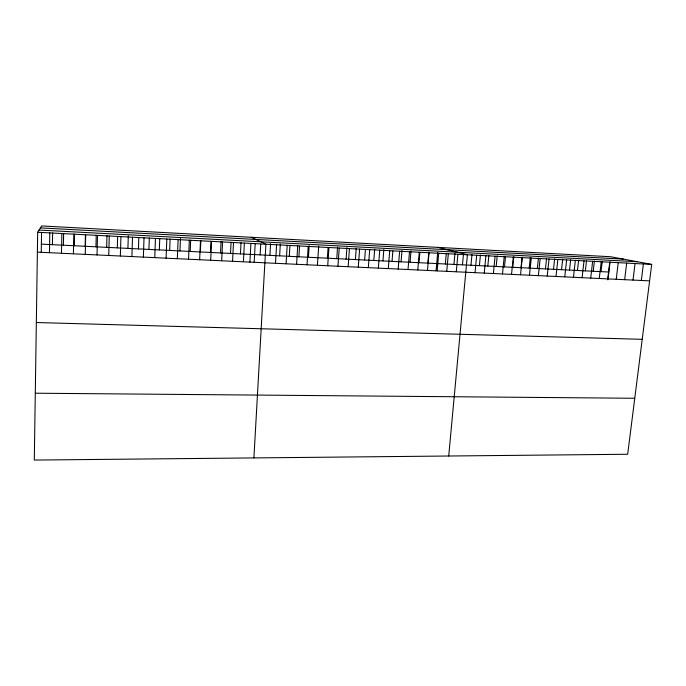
<?xml version="1.0" encoding="UTF-8"?>
<svg xmlns="http://www.w3.org/2000/svg" width="686" height="686" viewBox="0 0 686 686"><rect width="100%" height="100%" fill="white"/><g stroke="black" fill="none" stroke-linecap="round" stroke-linejoin="round"><path stroke-width="1.03" d="M37.67 232.262L34.3 460.066L627.673 454.261L651.7 264.41L610.643 256.736L41.657 225.934L37.67 232.262L651.7 264.41M41.246 252.405L41.554 232.357M49.461 252.697L49.804 232.897M52.419 244.67L52.625 232.94M61.474 253.263L61.851 233.532M63.395 245.211L63.627 233.514M73.402 253.82L73.822 234.158M74.311 245.751L74.56 234.089M85.158 246.283L85.433 234.655M85.253 254.377L85.716 234.784M95.946 246.814L96.237 235.221M97.026 254.935L97.523 235.401M106.664 247.337L106.982 235.787M108.722 255.484L109.263 236.01M117.323 247.86L117.658 236.344M120.35 256.024L120.925 236.627M127.913 248.383L128.308 235.855M131.892 256.564L132.509 237.227M138.452 248.898L138.829 237.45M143.365 257.104L144.026 237.836M148.913 249.412L149.316 237.999M154.77 257.644L155.456 238.428M159.324 249.927L159.744 238.548M166.089 258.168L166.827 239.028M169.674 250.433L170.111 239.088M177.348 258.699L178.111 239.62M179.964 250.939L180.461 238.599M188.53 259.222L189.336 240.203M190.185 251.445L190.665 240.169M199.643 259.745L200.484 240.786M200.355 251.942L200.852 240.7M210.465 252.439L210.979 241.232M210.688 260.268L211.562 241.369M220.515 252.937L221.055 241.764M221.655 260.783L222.573 241.944M230.513 253.426L231.062 242.287M232.563 261.289L233.506 242.518M240.443 253.914L241.018 242.81M243.401 261.803L244.379 243.084M249.91 262.198L250.896 243.702M254.172 262.301L255.183 243.65M260.148 254.883L260.74 244.216M253.906 457.914L265.919 244.216L251.239 237.279M269.915 255.364L270.584 243.667M275.506 263.304L276.587 244.773M279.631 255.844L280.317 244.173M286.079 263.801L287.185 245.322M289.286 256.315L289.929 245.742M296.584 264.299L297.724 245.88M298.89 256.787L299.55 246.248M307.019 264.787L308.194 246.428M308.443 257.259L309.18 245.691M317.404 265.268L318.698 246.197M327.376 258.193L328.088 247.74M327.711 265.756L328.946 247.509M336.775 258.648L337.563 247.183M337.966 266.237L339.227 248.049M346.113 259.111L346.919 247.68M348.154 266.717L349.448 248.589M355.399 259.565L356.223 248.169M358.281 267.188L359.601 249.121M364.635 260.02L365.398 249.687M368.348 267.66L369.703 249.644M373.819 260.474L374.676 249.138M378.355 268.132L379.735 250.167M382.951 260.92L383.826 249.618M388.302 268.595L389.708 250.69M392.032 261.366L392.846 251.119M398.189 269.066L399.629 251.213M401.07 261.812L401.979 250.57M408.016 269.521L409.482 251.728M410.057 262.249L410.983 251.05M417.783 269.984L419.275 252.242M418.992 262.695L419.849 252.534M427.884 263.132L428.836 251.985M427.498 270.438L429.016 252.748M436.09 270.807L437.694 252.448M437.154 270.893L438.697 253.254M445.351 263.99L446.243 253.914M446.749 271.339L448.327 253.76M453.935 264.41L454.938 253.357M456.293 271.793L457.888 254.266M462.467 264.83L463.487 253.811M448.713 456.01L467.406 254.763L438.131 247.397M470.965 265.25L471.959 254.592M475.038 272.668L476.684 255.243M479.411 265.662L480.423 255.029M484.239 273.097L485.911 255.732M487.815 266.074L488.844 255.475M493.388 273.534L495.086 256.212M496.175 266.485L497.221 255.912M502.486 273.954L504.201 256.684M504.493 266.897L505.548 256.35M511.533 274.383L513.274 257.164M512.768 267.3L513.84 256.787M521 267.712L522.08 257.216M520.528 274.803L522.295 257.636M529.189 268.115L530.287 257.644M529.472 275.223L531.264 258.099M537.344 268.509L538.441 258.073M538.364 275.643L540.174 258.571M545.447 268.912L546.562 258.502M547.214 276.055L549.049 259.034M553.508 269.306L554.64 258.922M556.003 276.467L557.864 259.497M561.534 269.701L562.674 259.351M564.75 276.878L566.627 259.951M569.517 270.095L570.666 259.771M573.453 277.29L575.348 260.414M577.458 270.481L578.624 260.183M582.097 277.693L584.026 260.869M585.364 270.876L586.539 260.603M590.706 278.096L592.644 261.315M593.218 271.262L594.41 261.014M599.255 278.499L601.219 261.769M601.047 271.639L602.248 261.426M607.77 278.893L609.751 262.215M607.899 279.862L610.043 261.838M616.225 279.296L618.232 262.652M624.646 279.691L626.67 263.098M633.015 280.085L635.056 263.535M641.341 280.471L643.399 263.973M35.286 393.207L634.764 398.266M36.332 322.531L642.216 339.321M37.378 252.131L649.616 280.857M41.374 244.13L608.825 272.025M40.414 227.898L623.523 259.145M39.068 230.05L637.466 261.752"/></g></svg>
